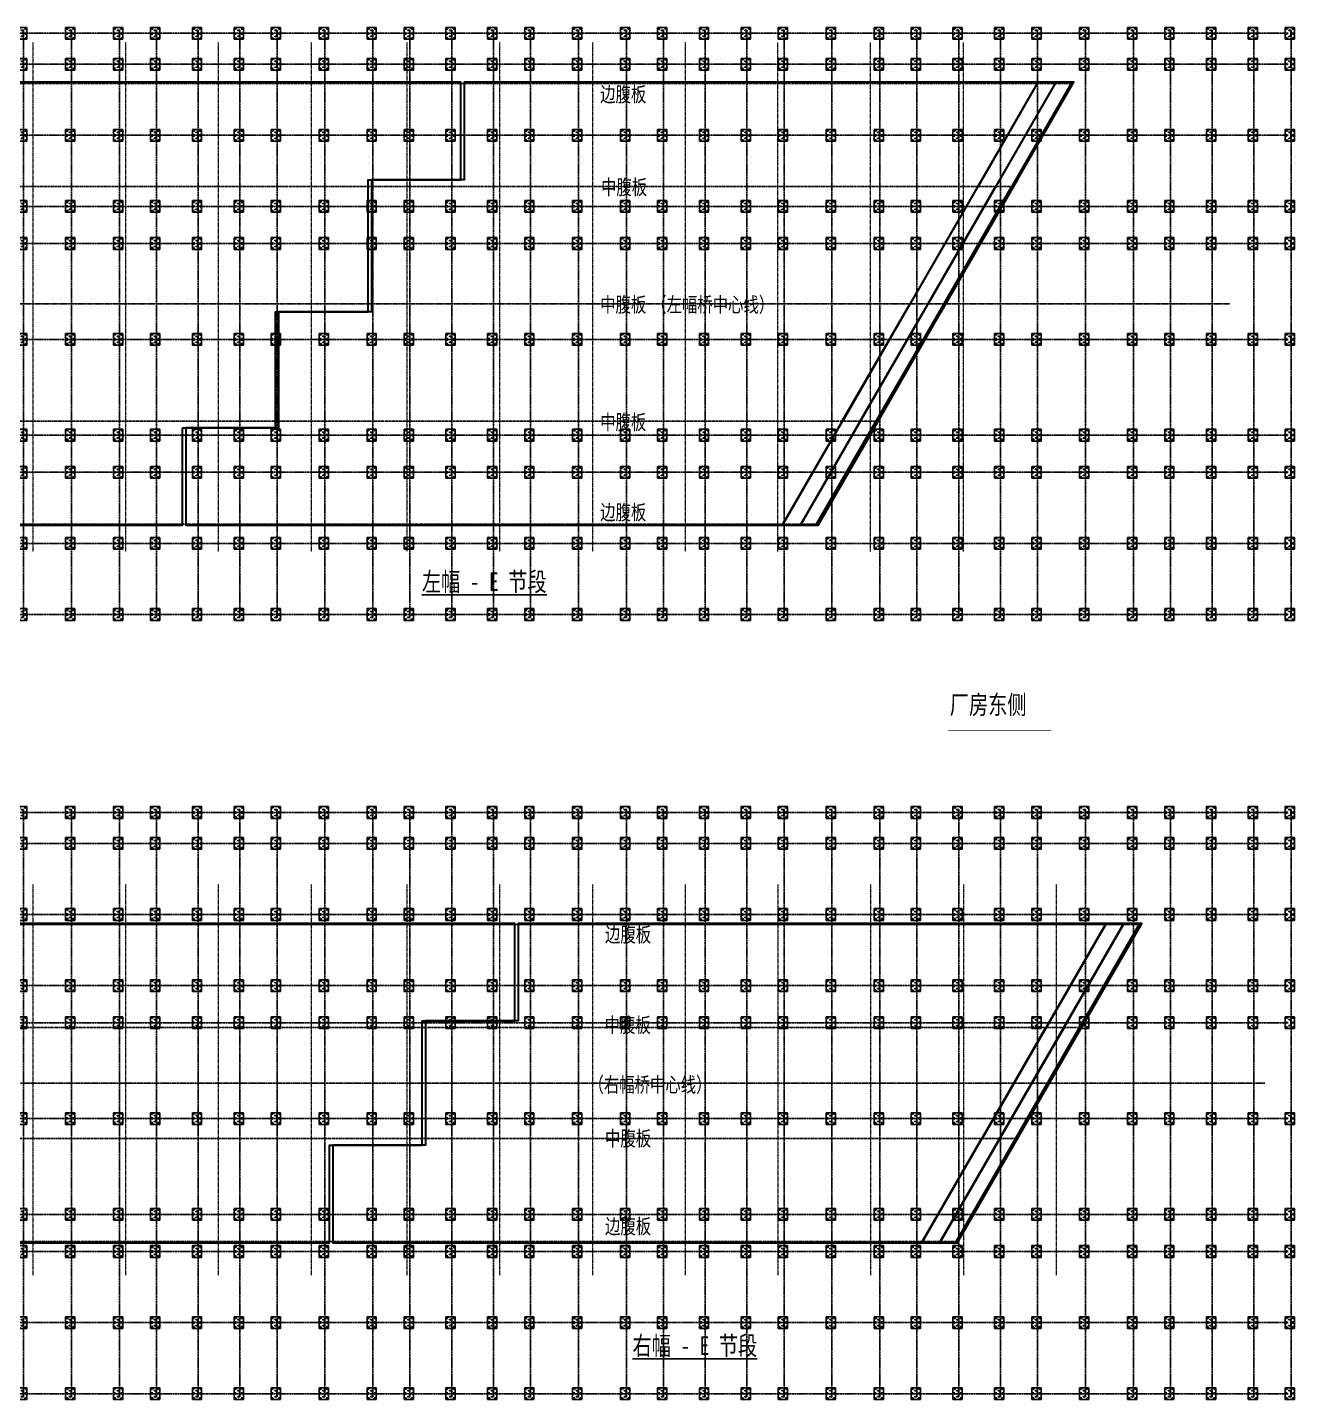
# Model space of a CAD drawing. Extents: x -158665 to 747974, y -1078007 to -307893.
# Drawn here: x 332670 to 373656, y -746506 to -702119 of the extents above; entities that cross this region are included whole.
import ezdxf

# ---------------------------------------------------------------- set-up
doc = ezdxf.new("R2010")
doc.units = 0
doc.header["$LTSCALE"] = 0.02
doc.header["$MEASUREMENT"] = 0
for name, pattern in [('ACAD_ISO10W100', [18, 12, -3, 0, -3]), ('CENTER', [2, 1.25, -0.25, 0.25, -0.25]), ('CENTER2', [28.575, 19.05, -3.175, 3.175, -3.175]), ('PHANTOM', [63.5, 31.75, -6.35, 6.35, -6.35, 6.35, -6.35]), ('PHANTOM2', [31.75, 15.875, -3.175, 3.175, -3.175, 3.175, -3.175])]:
    doc.linetypes.add(name, pattern=pattern)
doc.layers.get('0').update_dxf_attribs({"linetype": 'CONTINUOUS'})
doc.layers.add('1图框轮廓', color=7, linetype='CONTINUOUS', lineweight=35)
doc.layers.add('3中心线层', color=1, linetype='CENTER', lineweight=13)
doc.layers.add('weiliquan', color=7, linetype='CONTINUOUS')
doc.styles.add('仿宋', font='仿宋_GB2312_1.ttf', dxfattribs={"width": 0.7})

# ---------------------------------------------------------------- blocks, each defined once
blk = doc.blocks.new('ere5re4')
at = {"color": 8}
for p, q in [((1943300, -299400), (1943300, -299020)), ((1943600, -299020), (1943300, -299020)), ((1943600, -299400), (1943600, -299020)), ((1943600, -299400), (1943300, -299400))]:
    blk.add_line(p, q, dxfattribs=at)
at = {"color": 8, "linetype": 'ACAD_ISO10W100', "ltscale": 10}
for p, q in [((1943390, -299055), (1943300, -299055)), ((1943600, -299055), (1943510, -299055))]:
    blk.add_line(p, q, dxfattribs=at)
at = {"color": 8, "linetype": 'ACAD_ISO10W100', "ltscale": 15}
for p, q in [((1943345, -299100), (1943345, -299020)), ((1943345, -299255), (1943345, -299165)), ((1943555, -299100), (1943555, -299020)), ((1943555, -299255), (1943555, -299165)), ((1943390, -299210), (1943300, -299210)), ((1943390, -299365), (1943300, -299365)), ((1943345, -299400), (1943345, -299320)), ((1943601, -299210), (1943510, -299210)), ((1943601, -299365), (1943510, -299365)), ((1943555, -299400), (1943555, -299320))]:
    blk.add_line(p, q, dxfattribs=at)
at = {"color": 8}
for centre in [(1943345, -299055), (1943555, -299055), (1943345, -299210), (1943345, -299365), (1943555, -299210), (1943555, -299365)]:
    blk.add_circle(centre, 11, dxfattribs=at)
at = {"layer": 'weiliquan', "color": 8}
blk.add_lwpolyline([(1943488, -299110), (1943413, -299110, 0.390356), (1943421, -299119), (1943469, -299122, -0.393594), (1943479, -299133), (1943479, -299286, -0.390356), (1943469, -299297), (1943421, -299301, 0.390356), (1943413, -299310), (1943488, -299310)], format="xyb", close=True, dxfattribs=at)
blk = doc.blocks.new('hengxiangtai')
at = {"color": 8, "linetype": 'PHANTOM2', "ltscale": 15}
blk.add_line((-188, -18990), (-188, -190), dxfattribs=at)
at = {"color": 8, "xscale": -1}
for p in [(1943300, 299020), (1943300, 296720), (1943300, 294420), (1943300, 293220)]:
    blk.add_blockref('ere5re4', p, dxfattribs=at)
at = {"color": 8, "extrusion": (0, 0, -1), "xscale": -1, "zscale": -1, "rotation": 180}
for p in [(-1943300, -308300), (-1943300, -311400), (-1943300, -312600), (-1943300, -314900), (-1943300, -317200), (-1943300, -318200)]:
    blk.add_blockref('ere5re4', p, dxfattribs=at)
blk = doc.blocks.new('b gh h')
at = {"color": 8, "linetype": 'PHANTOM2', "ltscale": 15}
for p, q in [((22, 0), (111602, 0)), ((22, -1000), (111602, -1000)), ((22, -3300), (111602, -3300)), ((22, -5600), (111602, -5600)), ((22, -6800), (111602, -6800)), ((22, -9900), (111602, -9900)), ((22, -13000), (111602, -13000)), ((22, -14200), (111602, -14200)), ((22, -16500), (111602, -16500)), ((22, -18800), (111602, -18800))]:
    blk.add_line(p, q, dxfattribs=at)
at = {"color": 181, "rotation": 180}
for p in [(-188, -18990), (1012, -18990), (2362, -18990), (3712, -18990), (4912, -18990), (6462, -18990), (8012, -18990), (9212, -18990), (10562, -18990), (11912, -18990), (13112, -18990), (14662, -18990), (16212, -18990), (17412, -18990), (18762, -18990), (20112, -18990), (21312, -18990), (22862, -18990), (24412, -18990), (25612, -18990), (26962, -18990), (28312, -18990), (29512, -18990), (31062, -18990), (32612, -18990), (33812, -18990), (35162, -18990), (36512, -18990), (37712, -18990), (39262, -18990), (40812, -18990), (42012, -18990), (43362, -18990), (44712, -18990), (45912, -18990), (47462, -18990), (49012, -18990), (50212, -18990), (51562, -18990), (52912, -18990), (54112, -18990), (55662, -18990), (57212, -18990), (58412, -18990), (59762, -18990), (61112, -18990), (62312, -18990), (63862, -18990), (65412, -18990), (66612, -18990), (67962, -18990), (69312, -18990), (70512, -18990), (72062, -18990), (73612, -18990), (74812, -18990), (76162, -18990), (77512, -18990), (78712, -18990), (80262, -18990), (81812, -18990), (83012, -18990), (84362, -18990), (85712, -18990), (86912, -18990), (88462, -18990), (90012, -18990), (91212, -18990), (92562, -18990), (93912, -18990), (95112, -18990), (96662, -18990), (98212, -18990), (99412, -18990), (100762, -18990), (102112, -18990), (103312, -18990), (104862, -18990), (106412, -18990), (107612, -18990), (108962, -18990), (110312, -18990), (111512, -18990)]:
    blk.add_blockref('hengxiangtai', p, dxfattribs=at)

msp = doc.modelspace()

# ---------------------------------------------------------------- linework, layer by layer
at = {"color": 7, "linetype": 'PHANTOM', "ltscale": 10}
for p, q in [((276122.7, -703934), (366492.8, -703934)), ((364573.1, -707259), (273076.4, -707259)), ((360185.3, -714859), (266113.6, -714859)), ((263067.7, -718184), (358265.6, -718184)), ((368294, -731141), (271293.6, -731141)), ((271293.6, -731141), (368694, -731141)), ((366774.3, -734466), (268247.4, -734466)), ((364695.9, -738066), (264949.2, -738066)), ((261903, -741391), (362776.2, -741391))]:
    msp.add_line(p, q, dxfattribs=at)
at = {"color": 6, "linetype": 'PHANTOM', "ltscale": 15}
for p, q in [((371564, -711059), (260542.3, -711059)), ((372691.6, -736266), (260542.3, -736266))]:
    msp.add_line(p, q, dxfattribs=at)
at = {"color": 7, "ltscale": 3}
msp.add_lwpolyline([(362453.3, -724868.6, 20, 20, 0), (364943.9, -724868.6, 250, 0, 0), (365818.9, -724868.6, 0, 0, 0)], format="xyseb", dxfattribs=at)
for points in [[(365639.4, -734458), (365616.9, -734445), (367524.5, -731141), (367547, -731154), (365639.4, -734458)], [(366216.6, -734458), (366194.1, -734445), (368101.7, -731141), (368124.2, -731154), (366216.6, -734458)], [(366732.8, -734458), (366710.3, -734445), (368617.9, -731141), (368640.4, -731154), (366732.8, -734458)], [(363560.9, -738058), (363538.4, -738045), (365600.1, -734474), (365622.6, -734487), (363560.9, -738058)], [(364138.1, -738058), (364115.6, -738045), (366177.4, -734474), (366199.9, -734487), (364138.1, -738058)], [(364654.3, -738058), (364631.8, -738045), (366693.5, -734474), (366716, -734487), (364654.3, -738058)], [(361636.5, -741391), (361614, -741378), (363521.6, -738074), (363544.1, -738087), (361636.5, -741391)], [(362213.8, -741391), (362191.3, -741378), (364098.9, -738074), (364121.4, -738087), (362213.8, -741391)], [(362729.9, -741391), (362707.4, -741378), (364615, -738074), (364637.5, -738087), (362729.9, -741391)]]:
    msp.add_lwpolyline(points, dxfattribs=at)
at = {"layer": '1图框轮廓', "color": 3}
for p, q in [((364694.4, -707049), (366515.9, -703894)), ((362229.1, -711319), (364694.4, -707049)), ((360064, -715069), (362229.1, -711319)), ((358242.5, -718224), (360064, -715069))]:
    msp.add_line(p, q, dxfattribs=at)
at = {"layer": '1图框轮廓', "color": 1}
for points in [[(337689.6, -715069), (340689.6, -715069), (340689.6, -711319), (343689.6, -711319), (343689.6, -707049), (346689.6, -707049), (346689.6, -703894), (330995.6, -703894), (330995.6, -707049), (327995.6, -707049), (327995.6, -711319), (324995.6, -711319), (324995.6, -715069), (321995.6, -715069), (321995.6, -718224), (337689.6, -718224)], [(362229.1, -711319), (364694.4, -707049), (366515.9, -703894), (346795.6, -703894), (346795.6, -707049), (343795.6, -707049), (343795.6, -711319), (340795.6, -711319), (340795.6, -715069), (337795.6, -715069), (337795.6, -718224), (358242.5, -718224), (360064, -715069)], [(345439.5, -734256), (348439.5, -734256), (348439.5, -731101), (326495.5, -731101), (326495.5, -734256), (323495.5, -734256), (323495.5, -738276), (320595.5, -738276), (320595.5, -741431), (342439.5, -741431), (342439.5, -738276), (345439.5, -738276)], [(366895.6, -734256), (368717.1, -731101), (348545.5, -731101), (348545.5, -734256), (345545.5, -734256), (345545.5, -738276), (342545.5, -738276), (342545.5, -741431), (362753.1, -741431), (364574.6, -738276)]]:
    msp.add_lwpolyline(points, close=True, dxfattribs=at)
at = {"layer": '3中心线层', "color": 7, "linetype": 'CENTER2', "ltscale": 20}
for p, q in [((356942.3, -719068.9), (356942.3, -702607.7)), ((359942.3, -719068.9), (359942.3, -702607.7)), ((362942.3, -719068.9), (362942.3, -702607.7))]:
    msp.add_line(p, q, dxfattribs=at)
for points in [[(332842.3, -702607.7), (332842.3, -719068.9)], [(335842.3, -702607.7), (335842.3, -719068.9)], [(338842.3, -702607.7), (338842.3, -719068.9)], [(341842.3, -702607.7), (341842.3, -719068.9)], [(344942.3, -702607.7), (344942.3, -719068.9)], [(347942.3, -702607.7), (347942.3, -719068.9)], [(350942.3, -702607.7), (350942.3, -719068.9)], [(353942.3, -702607.7), (353942.3, -719068.9)], [(332842.3, -729846.1), (332842.3, -742485.3)], [(335842.3, -729846.1), (335842.3, -742485.3)], [(338842.3, -729846.1), (338842.3, -742485.3)], [(341842.3, -729846.1), (341842.3, -742485.3)], [(344942.3, -729846.1), (344942.3, -742485.3)], [(347942.3, -729846.1), (347942.3, -742485.3)], [(350942.3, -729846.1), (350942.3, -742485.3)], [(353942.3, -729846.1), (353942.3, -742485.3)], [(356942.3, -729846.1), (356942.3, -742485.3)], [(359942.3, -729846.1), (359942.3, -742485.3)], [(362942.3, -729846.1), (362942.3, -742485.3)], [(365942.3, -729846.1), (365942.3, -742485.3)]]:
    msp.add_lwpolyline(points, dxfattribs=at)
at = {"layer": '3中心线层', "color": 7, "linetype": 'CENTER', "ltscale": 10}
for points in [[(357087.8, -718224), (365361.2, -703894)], [(357665.1, -718224), (365938.6, -703894)], [(358181.3, -718224), (366458.5, -703887.5)], [(367562.6, -731101), (361598.4, -741431)], [(368139.8, -731101), (362175.7, -741431)], [(368656, -731101), (362691.8, -741431)]]:
    msp.add_lwpolyline(points, dxfattribs=at)
at = {"layer": '3中心线层', "color": 7, "linetype": 'ByBlock', "ltscale": 10}
for points in [[(363438.1, -707251), (363415.5, -707238), (365323.1, -703934), (365345.6, -703947), (363438.1, -707251)], [(364015.4, -707251), (363992.9, -707238), (365900.5, -703934), (365923, -703947), (364015.4, -707251)], [(364531.6, -707251), (364509, -707238), (366416.6, -703934), (366439.1, -703947), (364531.6, -707251)], [(361244.1, -711051), (361221.6, -711038), (363398.8, -707267), (363421.3, -707280), (361244.1, -711051)], [(361821.5, -711051), (361799, -711038), (363976.1, -707267), (363998.7, -707280), (361821.5, -711051)], [(362337.6, -711051), (362315.1, -711038), (364492.3, -707267), (364514.8, -707280), (362337.6, -711051)], [(359050.2, -714851), (359027.7, -714838), (361204.9, -711067), (361227.4, -711080), (359050.2, -714851)], [(359627.5, -714851), (359605, -714838), (361782.2, -711067), (361804.7, -711080), (359627.5, -714851)], [(360143.7, -714851), (360121.2, -714838), (362298.4, -711067), (362320.9, -711080), (360143.7, -714851)], [(357125.9, -718184), (357103.4, -718171), (359010.9, -714867), (359033.5, -714880), (357125.9, -718184)], [(357703.2, -718184), (357680.7, -718171), (359588.3, -714867), (359610.8, -714880), (357703.2, -718184)], [(358219.4, -718184), (358196.9, -718171), (360104.4, -714867), (360127, -714880), (358219.4, -718184)]]:
    msp.add_lwpolyline(points, dxfattribs=at)

# ---------------------------------------------------------------- block references
at = {"color": 8}
for p in [(261842.5, -702309), (261842.5, -727516)]:
    msp.add_blockref('b gh h', p, dxfattribs=at)

# ---------------------------------------------------------------- texts
at = {"color": 7, "style": '仿宋', "width": 0.75}
for s, height, p in [('边腹板', 486, (351194.7, -704525.6)), ('中腹板', 486, (351222.9, -707527.6)), ('中腹板', 486, (351194.7, -711327.6)), ('（左幅桥中心线）', 486, (352846.4, -711327.6)), ('中腹板', 486, (351194.7, -715127.6)), ('边腹板', 486, (351194.7, -718048.5)), ('%%U左幅 - E 节段', 607.5, (345429, -720352.5)), ('边腹板', 486, (351352.1, -731705.5)), ('中腹板', 486, (351338, -734630.5)), ('（右幅桥中心线）', 486, (350817.6, -736562.7)), ('中腹板', 486, (351352.1, -738300.9)), ('边腹板', 486, (351352.1, -741143.9)), ('%%U右幅 - E 节段', 607.5, (352241.8, -745066.2))]:
    msp.add_text(s, height=height, rotation=360, dxfattribs=at).set_placement(p)
at = {"color": 7, "ltscale": 3, "style": '仿宋', "width": 0.75}
msp.add_text('厂房东侧', height=607.5, rotation=360, dxfattribs=at).set_placement((362502.1, -724331.7))

doc.saveas('drawing.dxf')
